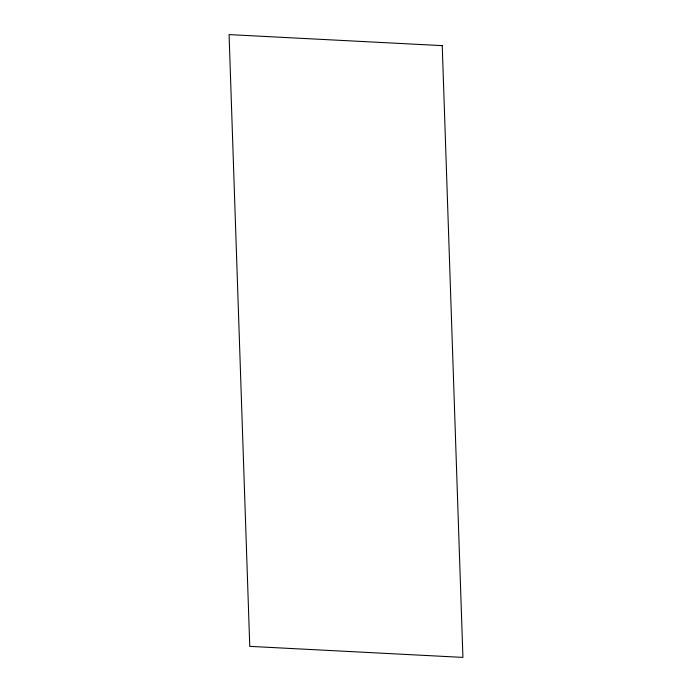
<?xml version="1.0" encoding="UTF-8"?>
<svg xmlns="http://www.w3.org/2000/svg" width="692" height="692" viewBox="0 0 692 692"><rect width="100%" height="100%" fill="white"/><g stroke="black" fill="none" stroke-linecap="round" stroke-linejoin="round"><path stroke-width="1.04" d="M442.24 45.637L229.078 34.6L249.76 646.363L462.922 657.4L442.24 45.637"/></g></svg>
